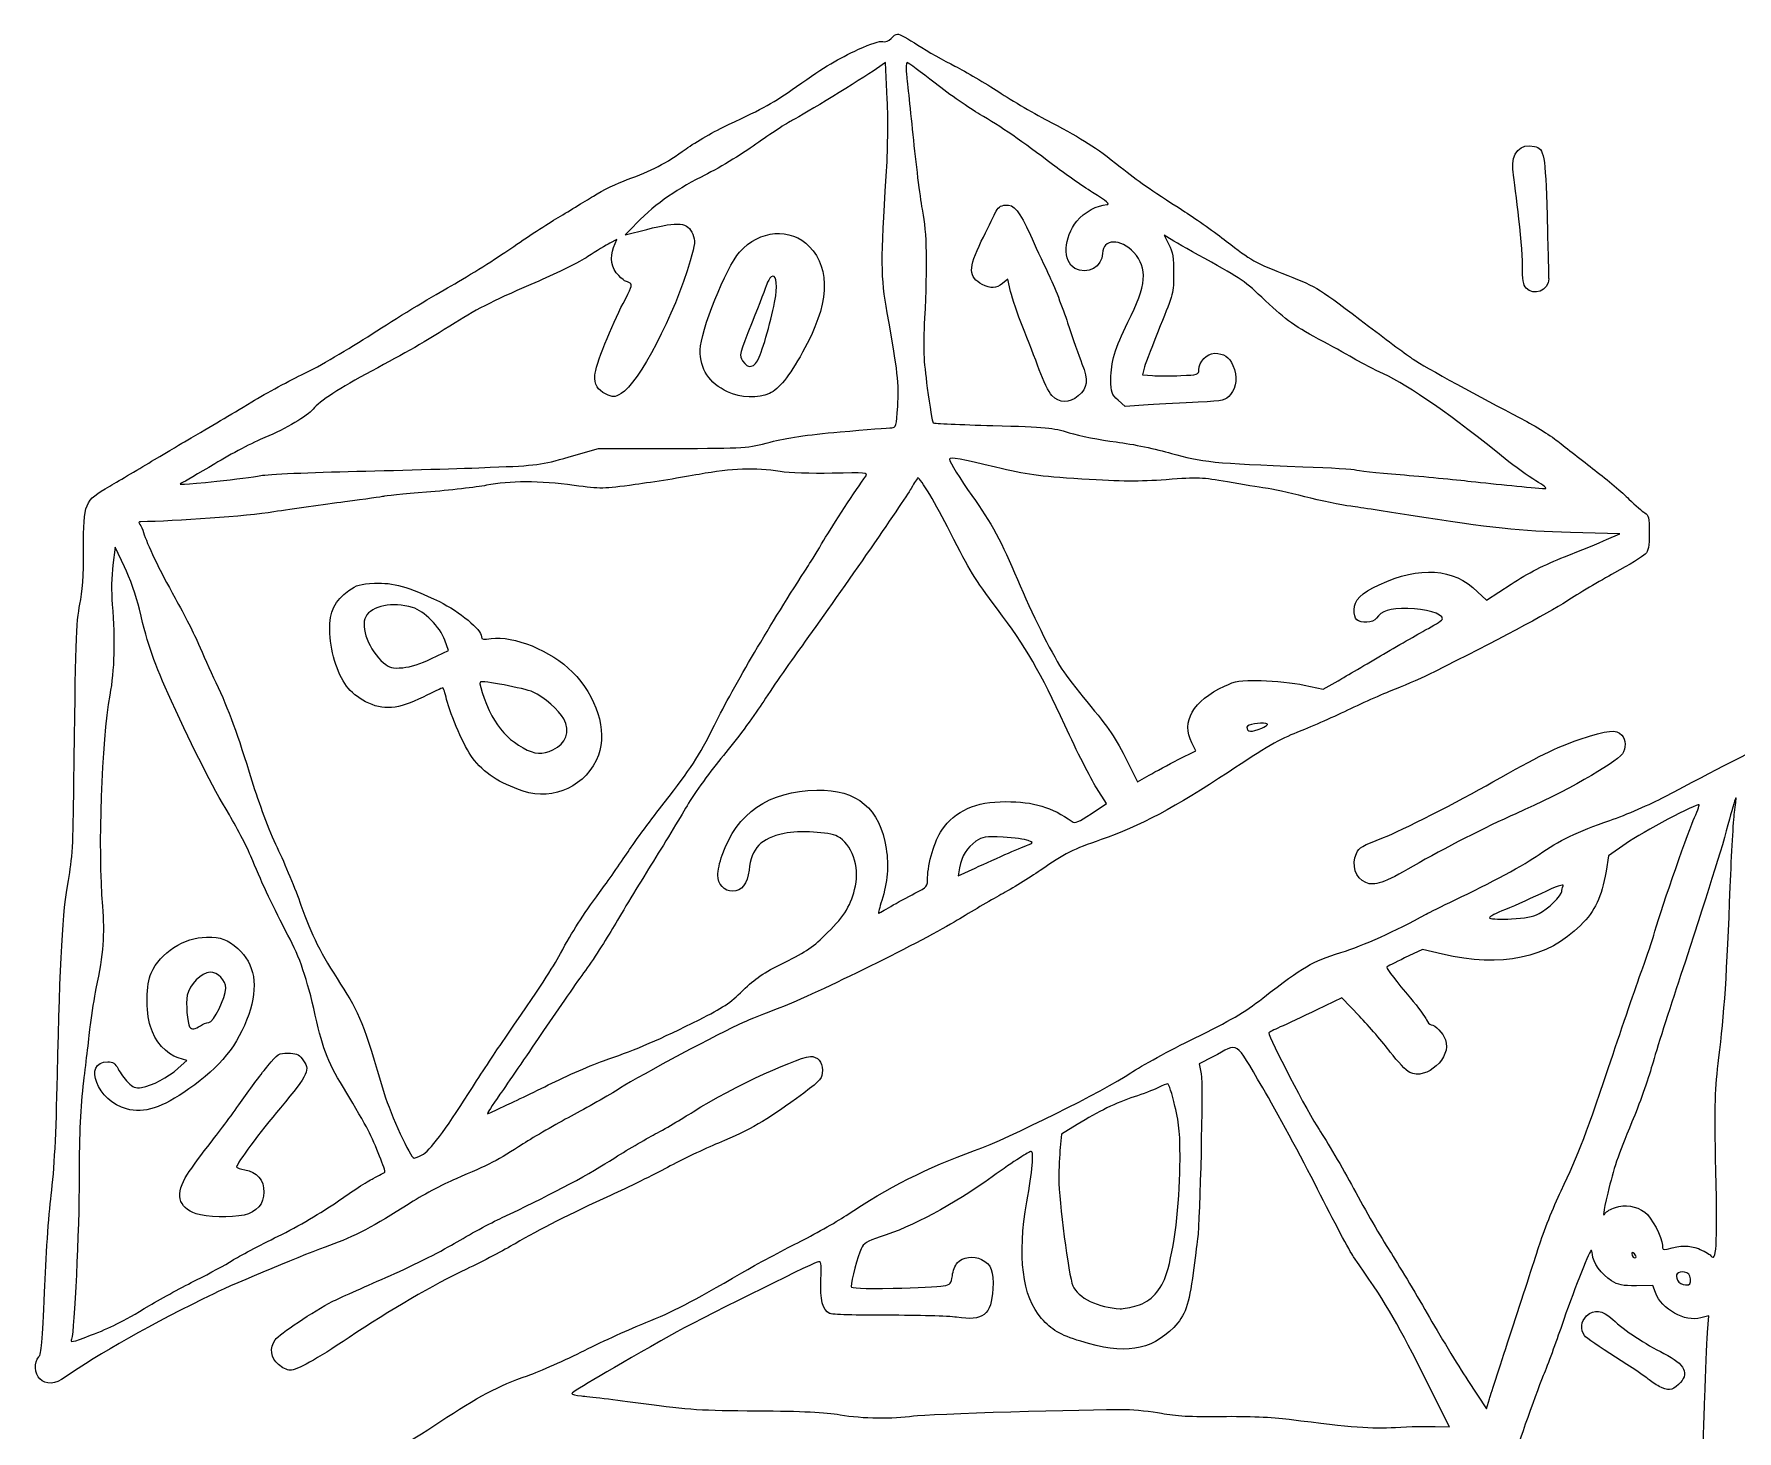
# Model space of a CAD drawing. Extents: x 10 to 201, y 85 to 422.
# Drawn here: x 45.96 to 81.99, y 164.07 to 193.63 of the extents above; entities that cross this region are included whole.
import ezdxf

# ---------------------------------------------------------------- set-up
doc = ezdxf.new("R2010")
doc.units = 0
doc.layers.add('Layer_1', color=7, linetype='CONTINUOUS')

msp = doc.modelspace()

# ---------------------------------------------------------------- linework, layer by layer
at = {"layer": 'Layer_1', "color": 7}
for points in [[(64.01205, 192.25491), (63.97795, 193.0276), (63.78616, 192.89684)], [(58.62595, 189.54557), (58.46986, 189.3813), (58.92501, 189.49688)], [(58.22271, 189.11746), (58.29141, 189.28181), (58.1434, 189.20661)], [(69.98271, 189.30707), (69.87377, 189.37847), (69.97317, 189.17956)], [(66.6234, 188.18037), (66.5652, 188.44436), (66.45017, 188.35386)], [(77.52982, 188.25549), (77.52966, 188.25549)], [(69.45782, 186.59019), (69.41142, 186.42081), (69.62634, 186.40511)], [(69.53611, 185.78249), (69.04584, 185.75339), (68.89646, 185.88686)], [(57.27825, 184.68235), (57.90293, 184.85926), (59.4762, 184.86326)], [(49.8283, 184.17001), (49.82837, 184.16969)], [(77.737, 184.1795), (77.73705, 184.17928)], [(79.23457, 182.93435), (79.5122, 183.05771), (78.47107, 183.08311)], [(47.87387, 182.35917), (47.6767, 182.77477), (47.6268, 182.39145)], [(76.50449, 181.83105), (76.68957, 181.65083), (77.21122, 181.99028)], [(54.37115, 180.41705), (54.72626, 180.58912), (54.64876, 180.80545)], [(72.83466, 179.85452), (73.23686, 179.76832), (73.55189, 179.94846)], [(70.16854, 178.27745), (70.54211, 178.46615), (70.45771, 178.63163)], [(69.09558, 178.23323), (69.31056, 177.80469), (69.55277, 177.94667)], [(70.16854, 178.27735), (70.16854, 178.27745)], [(68.3253, 177.13314), (68.65394, 177.35168), (68.43919, 177.68284)], [(79.64941, 176.50175), (79.27761, 176.23881), (79.22221, 175.91571)], [(65.54109, 175.98987), (65.51069, 175.81658), (65.87136, 175.98392)], [(75.75838, 174.1598), (75.33618, 174.2572), (74.96018, 174.08076)], [(74.00231, 172.84999), (73.62868, 173.23901), (73.1, 172.98277)], [(49.00938, 171.74629), (49.19443, 171.91041), (49.00748, 171.96641)], [(70.89952, 171.98775), (70.61588, 171.84088), (70.65548, 171.6292)], [(68.03156, 170.55814), (67.7026, 170.35446), (67.6729, 170.07077)], [(54.1687, 169.91216), (54.16872, 169.91204)], [(81.547, 169.56937), (81.54686, 169.56932)], [(79.82145, 167.82109), (79.82145, 167.82099)], [(80.27007, 166.99931), (80.21507, 167.15143), (79.86364, 167.14643)], [(69.29784, 166.72449), (69.29794, 166.72452)], [(81.36863, 166.15426), (81.39543, 166.51041), (81.2296, 166.46461)], [(47.15554, 166.09719), (47.15564, 166.09714)], [(75.60387, 164.16866), (75.90632, 164.15866), (75.31161, 165.34852)], [(76.29627, 165.143), (76.68958, 164.53769), (76.75368, 164.75143)]]:
    msp.add_lwpolyline(points, dxfattribs=at)
for points in [[(61.30386, 186.79478)], [(60.63301, 186.06002)], [(67.49543, 185.98444)], [(54.37113, 180.41705)], [(71.93652, 178.94646)], [(56.93738, 178.4828)], [(56.3065, 177.61277)], [(66.57906, 176.30133)], [(74.138, 175.67471)], [(77.80531, 175.02038)], [(49.47863, 172.64796)], [(47.91695, 170.88654)], [(55.889, 170.93534)], [(49.38878, 168.66731)], [(81.00756, 167.29041)], [(77.22236, 166.19139)], [(51.12763, 165.4783)], [(46.08036, 165.17341)], [(80.34511, 165.01487)], [(75.6039, 164.16864)]]:
    msp.add_lwpolyline(points, close=True, dxfattribs=at)
for points in [[(63.91683, 193.47359), (63.98103, 193.45749), (64.04327, 193.48059), (64.09389, 193.53989)], [(64.09389, 193.53989), (64.13679, 193.58999), (64.19902, 193.63099), (64.23212, 193.63099)], [(64.23212, 193.63099), (64.26522, 193.63099), (64.45804, 193.52536), (64.6606, 193.39625)], [(62.09058, 192.5179), (62.72953, 192.96541), (62.9475, 193.09635), (63.40672, 193.30851)], [(63.40672, 193.30851), (63.65982, 193.42544), (63.85587, 193.48889), (63.91683, 193.47359)], [(64.6606, 193.39625), (64.86315, 193.26713), (65.21629, 193.06698), (65.44534, 192.95145)], [(63.78616, 192.89684), (63.44905, 192.66698), (62.23843, 191.92551), (62.01017, 191.8091)], [(64.43246, 193.02774), (64.40966, 193.02851), (64.40446, 192.91077), (64.42086, 192.76366)], [(65.02891, 192.58966), (64.72352, 192.82951), (64.45511, 193.02665), (64.43246, 193.02774)], [(65.44534, 192.95145), (65.67439, 192.83592), (66.09083, 192.59082), (66.37079, 192.40678)], [(60.65613, 191.71679), (61.40813, 192.0662), (61.59333, 192.16963), (62.09058, 192.5179)], [(64.42086, 192.76366), (64.43716, 192.61732), (64.50186, 191.99784), (64.56472, 191.38705)], [(65.96901, 191.93225), (65.75736, 192.05398), (65.33431, 192.34981), (65.02891, 192.58966)], [(63.99005, 190.62495), (64.02545, 191.16613), (64.03365, 191.76714), (64.01205, 192.25491)], [(66.37079, 192.40678), (66.65074, 192.22275), (67.15048, 191.9309), (67.48133, 191.75825)], [(59.75381, 191.20194), (59.95741, 191.34912), (60.36345, 191.5808), (60.65613, 191.71679)], [(62.01017, 191.8091), (61.88895, 191.7473), (61.53988, 191.51851), (61.23449, 191.30076)], [(67.51153, 190.8701), (66.88158, 191.35339), (66.40521, 191.68142), (65.96901, 191.93225)], [(67.48133, 191.75825), (68.17463, 191.39646), (68.39446, 191.25556), (68.94249, 190.82176)], [(64.56472, 191.38705), (64.62762, 190.77625), (64.7141, 190.09951), (64.75698, 189.88319)], [(58.51016, 190.55164), (59.02366, 190.73491), (59.3277, 190.89389), (59.75381, 191.20194)], [(61.23449, 191.30076), (60.92909, 191.083), (60.40835, 190.77029), (60.07731, 190.60584)], [(77.25145, 190.76576), (77.21245, 191.11203), (77.41259, 191.3262), (77.70637, 191.25246)], [(77.70637, 191.25246), (77.91729, 191.19956), (77.93642, 191.09474), (77.97336, 189.79041)], [(64.01265, 187.73166), (63.87508, 188.49708), (63.87249, 188.82934), (63.99005, 190.62495)], [(68.35602, 190.28013), (68.12946, 190.4221), (67.74943, 190.68759), (67.51153, 190.8701)], [(68.94249, 190.82176), (69.3508, 190.49856), (69.50695, 190.39001), (70.30783, 189.87262)], [(77.36166, 189.86818), (77.31126, 190.27078), (77.26166, 190.67469), (77.25145, 190.76576)], [(57.79294, 190.20277), (57.98695, 190.3231), (58.3097, 190.48009), (58.51016, 190.55164)], [(60.07731, 190.60584), (59.48951, 190.31387), (59.0529, 189.9949), (58.62595, 189.54557)], [(68.6568, 190.02099), (68.7391, 190.02173), (68.6608, 190.08909), (68.35602, 190.28013)], [(57.0006, 189.71961), (57.24237, 189.86502), (57.59892, 190.08243), (57.79294, 190.20277)], [(66.29201, 189.83664), (66.35381, 189.9637), (66.4022, 190.00165), (66.51677, 190.01277)], [(66.51677, 190.01277), (66.69569, 190.03017), (66.81077, 189.88991), (67.04108, 189.37392)], [(68.0231, 189.672), (68.17642, 189.858), (68.46926, 190.01928), (68.6568, 190.02099)], [(55.9826, 189.05232), (56.30073, 189.27394), (56.75882, 189.57422), (57.0006, 189.71961)], [(58.92501, 189.49688), (59.61384, 189.67178), (59.78853, 189.65365), (59.89618, 189.39601)], [(60.88677, 189.019), (61.30192, 189.49183), (61.97072, 189.54517), (62.36317, 189.13675)], [(64.75698, 189.88319), (64.84538, 189.43703), (64.85919, 188.7487), (64.80228, 187.61583)], [(66.0028, 189.24508), (66.11856, 189.48137), (66.2487, 189.74756), (66.29201, 189.83664)], [(67.9832, 188.67157), (67.72295, 188.81085), (67.74379, 189.3331), (68.0231, 189.672)], [(70.30783, 189.87262), (70.56446, 189.70683), (70.96009, 189.42633), (71.18701, 189.24928)], [(77.45316, 188.73815), (77.45316, 188.95706), (77.41196, 189.46559), (77.36166, 189.86818)], [(77.97336, 189.79041), (77.99246, 189.11599), (78.00816, 188.51369), (78.00816, 188.45198)], [(58.1434, 189.20661), (58.062, 189.16531), (57.85266, 189.03732), (57.67819, 188.92222)], [(59.89618, 189.39601), (59.95468, 189.25588), (59.94978, 189.2036), (59.84268, 188.83363)], [(66.0228, 188.33326), (65.72904, 188.48517), (65.72483, 188.67762), (66.0028, 189.24508)], [(67.04108, 189.37392), (67.12628, 189.18304), (67.29674, 188.81632), (67.41989, 188.55896)], [(69.23292, 189.00541), (68.95499, 189.31305), (68.56879, 189.30249), (68.56879, 188.98731)], [(69.97317, 189.17956), (70.05277, 189.02029), (70.07257, 188.89769), (70.07257, 188.56421)], [(70.72994, 188.88259), (70.37888, 189.07679), (70.04262, 189.26781), (69.98271, 189.30707)], [(71.18701, 189.24928), (71.70525, 188.84493), (71.79625, 188.79399), (72.48794, 188.5211)], [(54.71011, 188.26206), (55.09185, 188.4751), (55.66448, 188.83072), (55.9826, 189.05232)], [(57.67819, 188.92222), (57.50372, 188.80713), (57.03521, 188.57355), (56.63705, 188.40316)], [(58.33047, 188.51982), (58.17681, 188.67349), (58.13472, 188.90687), (58.22271, 189.11746)], [(59.84268, 188.83363), (59.5163, 187.70582), (58.7466, 186.22543), (58.38204, 186.02439)], [(60.0546, 186.94946), (60.0546, 187.3298), (60.60461, 188.69764), (60.88677, 189.019)], [(62.36317, 189.13675), (62.83035, 188.65056), (62.78254, 187.89853), (62.22089, 186.89838)], [(68.56879, 188.98731), (68.56879, 188.70834), (68.24286, 188.5326), (67.9832, 188.67157)], [(69.10644, 187.53186), (69.49937, 188.31882), (69.53007, 188.67651), (69.23292, 189.00541)], [(72.01605, 187.98745), (71.56601, 188.41489), (71.52967, 188.44018), (70.72994, 188.88259)], [(58.47597, 188.40201), (58.46037, 188.4025), (58.39487, 188.45541), (58.33047, 188.51982)], [(61.55832, 188.49468), (61.52222, 188.46468), (61.47932, 188.39518), (61.46322, 188.34022)], [(61.65172, 188.0893), (61.69462, 188.37666), (61.64972, 188.57071), (61.55832, 188.49468)], [(67.41989, 188.55896), (67.54304, 188.30161), (67.72748, 187.83342), (67.82977, 187.51854)], [(70.07257, 188.56421), (70.07257, 188.16035), (70.06357, 188.12676), (69.78842, 187.45367)], [(72.48794, 188.5211), (73.10848, 188.27629), (73.14213, 188.25522), (74.19835, 187.45058)], [(77.52966, 188.25549), (77.47086, 188.32049), (77.45316, 188.43271), (77.45316, 188.73815)], [(53.11371, 187.28842), (53.60998, 187.61088), (54.32837, 188.04902), (54.71011, 188.26206)], [(56.63705, 188.40316), (55.72382, 188.01236), (55.3652, 187.83354), (54.872, 187.52303)], [(58.42284, 187.92984), (58.59279, 188.24417), (58.62104, 188.32744), (58.56897, 188.36041)], [(58.56897, 188.36041), (58.53347, 188.38291), (58.49167, 188.40161), (58.47597, 188.40201)], [(61.46322, 188.34022), (61.44712, 188.28522), (61.30761, 187.92409), (61.15337, 187.53762)], [(66.45017, 188.35386), (66.31204, 188.2452), (66.20324, 188.23995), (66.0228, 188.33326)], [(66.87913, 187.43051), (66.77048, 187.69773), (66.6554, 188.03517), (66.6234, 188.18037)], [(78.00816, 188.45198), (78.00816, 188.20461), (77.69304, 188.07514), (77.52982, 188.25549)], [(57.82432, 186.41278), (57.83132, 186.59092), (58.18741, 187.49443), (58.42284, 187.92984)], [(61.30385, 186.79479), (61.40325, 187.01943), (61.60289, 187.76246), (61.65172, 188.0893)], [(73.2485, 187.11629), (72.64589, 187.43684), (72.44996, 187.57534), (72.01605, 187.98745)], [(54.872, 187.52303), (54.22315, 187.11452), (53.82, 186.88148), (53.09876, 186.49798)], [(61.15337, 187.53762), (60.88023, 186.8532), (60.87497, 186.83188), (60.95071, 186.71628)], [(64.23393, 185.75351), (64.26433, 186.23037), (64.23418, 186.4984), (64.01265, 187.73166)], [(64.80228, 187.61583), (64.76918, 186.95626), (64.77698, 186.75544), (64.86018, 186.14049)], [(67.22666, 186.5282), (67.14416, 186.75724), (66.9878, 187.16328), (66.87913, 187.43051)], [(67.82977, 187.51854), (67.93206, 187.20366), (68.06858, 186.81397), (68.13315, 186.65256)], [(68.74531, 186.32781), (68.74331, 186.68911), (68.82981, 186.97794), (69.10644, 187.53186)], [(69.78842, 187.45367), (69.63213, 187.07192), (69.48336, 186.68336), (69.45782, 186.59019)], [(74.19835, 187.45058), (74.60142, 187.1435), (75.02491, 186.82912), (75.13943, 186.75193)], [(51.67378, 186.44776), (51.96947, 186.58766), (52.61744, 186.96596), (53.11371, 187.28842)], [(73.92944, 186.7405), (73.80012, 186.8167), (73.49369, 186.98585), (73.2485, 187.11629)], [(60.63301, 186.06007), (60.23721, 186.24718), (60.0546, 186.52797), (60.0546, 186.94946)], [(60.95071, 186.71628), (61.07029, 186.53378), (61.20128, 186.5629), (61.30386, 186.79478)], [(62.22089, 186.89838), (61.92833, 186.37741), (61.72328, 186.12247), (61.51877, 186.02542)], [(70.60476, 186.52563), (70.60476, 186.69486), (70.77525, 186.87539), (70.93507, 186.87539)], [(70.93507, 186.87539), (71.13339, 186.87539), (71.25088, 186.79819), (71.32591, 186.61865)], [(74.51292, 186.44092), (74.32133, 186.52942), (74.05877, 186.66425), (73.92944, 186.7405)], [(75.13943, 186.75193), (75.37587, 186.59258), (76.62247, 185.90733), (77.38365, 185.51828)], [(50.56324, 185.84652), (50.87835, 186.03729), (51.37809, 186.30784), (51.67378, 186.44776)], [(53.09876, 186.49798), (52.42998, 186.14237), (52.00452, 185.86555), (51.86423, 185.69475)], [(58.05304, 186.01739), (57.87918, 186.09989), (57.81669, 186.2079), (57.82432, 186.41278)], [(67.49548, 185.98449), (67.43018, 186.05449), (67.30914, 186.29915), (67.22666, 186.5282)], [(68.13315, 186.65256), (68.2728, 186.30349), (68.25381, 186.14334), (68.05275, 185.97414)], [(68.89646, 185.88686), (68.757, 186.01147), (68.74696, 186.04074), (68.74531, 186.32781)], [(69.62634, 186.40511), (69.74455, 186.39611), (70.01306, 186.39611), (70.22301, 186.40462)], [(70.22301, 186.40462), (70.58558, 186.41902), (70.60476, 186.42502), (70.60476, 186.52563)], [(71.32591, 186.61865), (71.42591, 186.37934), (71.40851, 186.16252), (71.27691, 186.00605)], [(77.09028, 184.64086), (75.99515, 185.53273), (75.05027, 186.19265), (74.51292, 186.44092)], [(58.38204, 186.02439), (58.22939, 185.94019), (58.21607, 185.93989), (58.05304, 186.01739)], [(61.51877, 186.02542), (61.28504, 185.91451), (60.90986, 185.92922), (60.63301, 186.06002)], [(64.86018, 186.14049), (64.91308, 185.74897), (64.96735, 185.41769), (64.98074, 185.40431)], [(68.05275, 185.97414), (67.86304, 185.81451), (67.65049, 185.81845), (67.49543, 185.98444)], [(71.27691, 186.00605), (71.16474, 185.87274), (71.15087, 185.86938), (70.5944, 185.84079)], [(49.17444, 185.02547), (49.75874, 185.36389), (50.0695, 185.54761), (50.56324, 185.84652)], [(51.86423, 185.69475), (51.74156, 185.5454), (51.28961, 185.28), (50.84223, 185.09459)], [(64.10806, 185.30186), (64.19806, 185.30235), (64.20736, 185.33536), (64.23393, 185.75351)], [(70.5944, 185.84079), (70.28198, 185.82469), (69.80576, 185.79849), (69.53611, 185.78249)], [(63.01604, 185.21326), (63.56322, 185.26166), (64.05462, 185.30166), (64.10806, 185.30186)], [(64.98074, 185.40431), (64.99414, 185.39091), (65.56222, 185.36531), (66.24318, 185.34731)], [(66.24318, 185.34731), (67.39287, 185.31691), (67.50845, 185.30611), (67.86149, 185.19566)], [(77.38365, 185.51828), (77.6636, 185.3752), (78.03152, 185.14826), (78.20125, 185.01397)], [(48.50349, 184.62512), (48.80554, 184.80652), (49.10746, 184.98667), (49.17444, 185.02547)], [(50.84223, 185.09459), (50.60269, 184.99529), (50.12481, 184.74438), (49.78028, 184.53695)], [(59.4762, 184.86326), (61.04599, 184.86726), (61.05053, 184.86726), (61.53533, 184.99595)], [(61.53533, 184.99595), (61.88613, 185.08925), (62.29773, 185.14962), (63.01604, 185.21326)], [(67.86149, 185.19566), (68.07059, 185.13026), (68.51828, 185.0418), (68.85635, 184.99917)], [(68.85635, 184.99917), (69.2086, 184.95477), (69.70806, 184.85204), (70.02629, 184.75855)], [(78.20125, 185.01397), (78.37099, 184.87968), (78.72497, 184.60371), (78.98788, 184.4007)], [(47.561, 184.06547), (47.77732, 184.19189), (48.20145, 184.44372), (48.50349, 184.62512)], [(49.78028, 184.53695), (49.43574, 184.32953), (49.12341, 184.14784), (49.08619, 184.13321)], [(55.61244, 184.46286), (56.61641, 184.50386), (56.67587, 184.51176), (57.27825, 184.68235)], [(66.3014, 184.46824), (65.60216, 184.63814), (65.32967, 184.68499), (65.32967, 184.6353)], [(65.32967, 184.6353), (65.32967, 184.5781), (65.55697, 184.20758), (65.80172, 183.86589)], [(70.02629, 184.75855), (70.64392, 184.5771), (70.95384, 184.54564), (72.8081, 184.47614)], [(77.73705, 184.17928), (77.57627, 184.27438), (77.28523, 184.48211), (77.09028, 184.64086)], [(49.08619, 184.13321), (48.9702, 184.08751), (49.11079, 184.09461), (49.8283, 184.17001)], [(49.82837, 184.16969), (50.1974, 184.20849), (50.61385, 184.26249), (50.75382, 184.28966)], [(50.75382, 184.28966), (50.89379, 184.31686), (51.81, 184.35736), (52.78982, 184.37966)], [(52.78982, 184.37966), (53.76964, 184.40196), (55.03982, 184.43946), (55.61244, 184.46286)], [(57.38537, 184.08012), (56.64881, 184.17792), (56.02835, 184.17862), (55.53069, 184.08212)], [(60.03147, 184.31379), (59.67517, 184.24789), (59.06746, 184.15071), (58.681, 184.09772)], [(61.74637, 184.37289), (61.2096, 184.45909), (60.72798, 184.44249), (60.03147, 184.31379)], [(62.84332, 184.33689), (62.40394, 184.32789), (61.93274, 184.34289), (61.74637, 184.37289)], [(62.66988, 182.91894), (62.85503, 183.23032), (63.35776, 183.99875), (63.55773, 184.27599)], [(63.55773, 184.27599), (63.60943, 184.34769), (63.55573, 184.35219), (62.84332, 184.33689)], [(64.65887, 184.23766), (64.65087, 184.23766), (64.58757, 184.13876), (64.51796, 184.01787)], [(65.34572, 183.08936), (65.04573, 183.68501), (64.71517, 184.23766), (64.65887, 184.23766)], [(68.12916, 184.21495), (67.17909, 184.27545), (66.98297, 184.30265), (66.3014, 184.46824)], [(69.91712, 184.20125), (69.32935, 184.15735), (68.99353, 184.15985), (68.12916, 184.21495)], [(71.21275, 184.15325), (70.67616, 184.24915), (70.59609, 184.25205), (69.91712, 184.20125)], [(72.01605, 184.02386), (71.8888, 184.03886), (71.52732, 184.09696), (71.21275, 184.15325)], [(72.8081, 184.47614), (73.39645, 184.45404), (73.8969, 184.42424), (73.9202, 184.40984)], [(73.9202, 184.40984), (73.9435, 184.39544), (74.36791, 184.35024), (74.86333, 184.30931)], [(74.86333, 184.30931), (75.35874, 184.26841), (76.03477, 184.20397), (76.36562, 184.16607)], [(76.36562, 184.16607), (76.88271, 184.10687), (77.62972, 184.03404), (77.93783, 184.01286)], [(77.93783, 184.01286), (77.98823, 184.00986), (77.89783, 184.08436), (77.737, 184.1795)], [(78.98788, 184.4007), (79.2508, 184.19769), (79.57465, 183.92283), (79.70755, 183.78991)], [(47.00581, 182.72635), (47.00589, 183.72562), (47.01481, 183.74602), (47.561, 184.06547)], [(53.34992, 183.84774), (53.33452, 183.83874), (52.96796, 183.78644), (52.53532, 183.73232)], [(54.26303, 183.93634), (53.7762, 183.89694), (53.36531, 183.85704), (53.34992, 183.84774)], [(55.53069, 184.08212), (55.3203, 184.04132), (54.74986, 183.97576), (54.26303, 183.93634)], [(58.681, 184.09772), (57.99727, 184.00392), (57.96238, 184.00352), (57.38537, 184.08012)], [(64.51796, 184.01787), (64.36387, 183.75018), (62.9116, 181.65603), (62.20859, 180.68783)], [(65.80172, 183.86589), (66.20933, 183.29683), (66.44333, 182.86691), (66.76742, 182.09169)], [(72.84896, 183.84198), (72.51811, 183.92708), (72.14331, 184.0089), (72.01605, 184.02386)], [(73.82068, 183.63848), (73.61708, 183.66538), (73.17981, 183.7569), (72.84896, 183.84198)], [(79.70755, 183.78991), (79.84044, 183.65699), (79.99141, 183.52563), (80.04302, 183.49801)], [(51.03146, 183.52003), (50.45936, 183.42923), (48.9451, 183.31779), (48.21473, 183.31273)], [(52.53532, 183.73232), (52.10267, 183.67822), (51.42593, 183.58263), (51.03146, 183.52003)], [(75.04691, 183.45375), (74.57608, 183.52855), (74.02428, 183.61163), (73.82068, 183.63848)], [(78.47107, 183.08311), (77.40466, 183.10911), (76.81615, 183.17281), (75.04691, 183.45375)], [(80.04302, 183.49801), (80.12522, 183.45401), (80.13692, 183.40211), (80.13692, 183.07923)], [(48.21473, 183.31273), (48.17013, 183.31248), (48.16503, 183.29513), (48.19753, 183.25453)], [(48.19753, 183.25453), (48.22293, 183.22273), (48.25873, 183.14462), (48.27693, 183.081)], [(48.27693, 183.081), (48.34353, 182.84882), (48.60598, 182.30305), (48.94456, 181.69283)], [(66.34609, 181.46131), (65.83482, 182.13914), (65.77637, 182.23426), (65.34572, 183.08936)], [(80.13692, 183.07923), (80.13692, 182.78277), (80.12022, 182.69399), (80.05162, 182.62536)], [(46.92961, 181.56954), (46.98311, 181.82479), (47.00581, 182.16745), (47.00581, 182.72635)], [(62.34477, 182.3868), (62.40257, 182.4759), (62.54882, 182.71534), (62.66988, 182.91894)], [(78.34489, 182.57036), (78.68152, 182.70271), (79.08187, 182.8665), (79.23457, 182.93435)], [(47.6268, 182.39145), (47.5963, 182.15672), (47.5909, 181.83486), (47.613, 181.56122)], [(48.18694, 181.45953), (48.12324, 181.72576), (47.98231, 182.13059), (47.87387, 182.35917)], [(60.35538, 179.00891), (60.78197, 179.86017), (61.52916, 181.12885), (62.34477, 182.3868)], [(74.42199, 181.977), (75.28663, 182.38161), (75.98967, 182.33234), (76.50449, 181.83105)], [(77.21122, 181.99028), (77.57141, 182.22468), (77.92228, 182.40421), (78.34489, 182.57036)], [(80.05162, 182.62536), (80.00472, 182.57836), (79.71183, 182.40008), (79.40082, 182.22903)], [(52.61886, 181.85464), (52.78521, 181.97363), (52.86249, 181.99573), (53.16, 182.00941)], [(53.16, 182.00941), (53.56529, 182.02801), (53.86577, 181.94301), (54.53429, 181.62055)], [(66.76742, 182.09169), (67.07288, 181.36101), (67.45888, 180.5821), (67.70824, 180.19317)], [(73.89009, 181.44954), (73.89009, 181.65125), (74.03682, 181.79675), (74.42199, 181.977)], [(79.40082, 182.22903), (79.0898, 182.05798), (78.63365, 181.78716), (78.38716, 181.62722)], [(48.94456, 181.69283), (49.13519, 181.34925), (49.35764, 180.91198), (49.43891, 180.7211)], [(52.214, 181.02173), (52.211, 181.41266), (52.3227, 181.64278), (52.61886, 181.85464)], [(53.96438, 181.49734), (53.54796, 181.621), (53.09931, 181.53184), (52.97574, 181.301)], [(54.53429, 181.62055), (54.96461, 181.413), (55.42732, 181.02819), (55.42732, 180.87788)], [(78.38716, 181.62722), (77.99418, 181.37222), (76.86834, 180.77236), (75.58965, 180.13668)], [(46.80127, 177.75955), (46.83567, 180.75387), (46.85047, 181.19235), (46.92961, 181.56954)], [(47.613, 181.56122), (47.6745, 180.79899), (47.6577, 180.17336), (47.5616, 179.64482)], [(48.86679, 179.51791), (48.48206, 180.36088), (48.38071, 180.65032), (48.18694, 181.45953)], [(52.97574, 181.301), (52.85714, 181.07938), (53.04964, 180.58335), (53.35352, 180.32767)], [(54.64876, 180.80545), (54.5484, 181.08568), (54.21475, 181.42298), (53.96438, 181.49734)], [(67.77187, 179.00475), (67.26724, 180.10949), (66.93843, 180.67602), (66.34609, 181.46131)], [(73.94559, 181.23921), (73.91509, 181.26971), (73.89009, 181.36439), (73.89009, 181.44954)], [(74.36173, 181.26891), (74.29233, 181.17121), (74.03219, 181.15263), (73.94559, 181.23921)], [(75.02886, 181.47686), (74.64092, 181.47886), (74.47356, 181.42646), (74.36173, 181.26891)], [(75.7641, 181.25728), (75.7641, 181.36562), (75.39735, 181.47515), (75.02886, 181.47686)], [(75.46332, 181.05481), (75.62875, 181.14301), (75.7641, 181.23411), (75.7641, 181.25728)], [(52.57071, 179.83329), (52.37156, 180.09792), (52.21732, 180.61183), (52.214, 181.02173)], [(55.63002, 180.83828), (56.10513, 180.90948), (56.88918, 180.58779), (57.35309, 180.13124)], [(74.51474, 180.51154), (74.87104, 180.72215), (75.2979, 180.96663), (75.46332, 181.05481)], [(49.43891, 180.7211), (49.52021, 180.53022), (49.68472, 180.16583), (49.80455, 179.91133)], [(55.42732, 180.87788), (55.42732, 180.82138), (55.46652, 180.81368), (55.63002, 180.83828)], [(62.20859, 180.68783), (61.92742, 180.30059), (61.54592, 179.74879), (61.3608, 179.46161)], [(53.35352, 180.32767), (53.48604, 180.21616), (53.53112, 180.2046), (53.7593, 180.2236)], [(53.7593, 180.2236), (53.92726, 180.2376), (54.1388, 180.3045), (54.37113, 180.41705)], [(67.70824, 180.19317), (67.79134, 180.0635), (68.02879, 179.75384), (68.23582, 179.50503)], [(73.55189, 179.94846), (73.72516, 180.04756), (74.15844, 180.30092), (74.51474, 180.51154)], [(49.80455, 179.91133), (50.07763, 179.33139), (50.26187, 178.82849), (50.56739, 177.82906)], [(52.97519, 179.50301), (52.82126, 179.58211), (52.66173, 179.71233), (52.57071, 179.83329)], [(55.3978, 179.92023), (55.357, 179.87943), (55.56537, 179.31903), (55.69821, 179.11202)], [(56.51683, 179.70685), (56.33225, 179.78845), (55.4368, 179.95924), (55.3978, 179.92023)], [(57.35309, 180.13124), (57.85821, 179.63413), (58.09425, 178.87882), (57.90188, 178.37513)], [(70.45771, 178.63163), (70.22769, 179.08281), (70.47861, 179.5189), (71.14909, 179.83311)], [(71.14909, 179.83311), (71.39171, 179.94682), (71.45815, 179.95678), (71.92348, 179.94912)], [(71.92348, 179.94912), (72.21225, 179.94412), (72.60649, 179.90352), (72.83466, 179.85452)], [(75.58965, 180.13668), (75.36641, 180.02569), (75.00201, 179.86431), (74.77988, 179.77805)], [(47.5616, 179.64482), (47.38386, 178.66706), (47.30374, 176.38159), (47.40494, 175.17536)], [(50.09161, 177.10867), (49.70678, 177.75536), (49.35903, 178.43939), (48.86679, 179.51791)], [(54.19239, 179.60081), (53.66493, 179.33944), (53.34392, 179.31366), (52.97519, 179.50301)], [(54.60842, 179.79554), (54.59572, 179.79554), (54.40852, 179.70794), (54.19239, 179.60081)], [(54.68912, 179.55261), (54.65742, 179.68622), (54.62112, 179.79554), (54.60842, 179.79554)], [(55.2294, 178.32021), (55.07316, 178.52524), (54.76737, 179.22277), (54.68912, 179.55261)], [(57.16557, 179.14193), (57.07257, 179.32178), (56.74758, 179.60478), (56.51683, 179.70685)], [(61.3608, 179.46161), (61.17569, 179.17442), (60.80836, 178.68149), (60.54451, 178.36619)], [(68.23582, 179.50503), (68.71995, 178.92322), (68.8343, 178.75408), (69.09558, 178.23323)], [(74.77988, 179.77805), (74.55775, 179.69175), (74.09491, 179.4865), (73.75134, 179.32185)], [(55.69821, 179.11202), (55.87468, 178.83702), (56.0388, 178.67915), (56.30653, 178.5269)], [(56.93738, 178.48281), (57.22174, 178.61774), (57.30791, 178.86666), (57.16557, 179.14193)], [(73.75134, 179.32185), (73.40776, 179.1572), (72.92621, 178.94593), (72.68122, 178.85235)], [(59.29209, 177.36623), (59.864, 178.0944), (60.01046, 178.32065), (60.35538, 179.00891)], [(68.43919, 177.68284), (68.32107, 177.86499), (68.02079, 178.45984), (67.77187, 179.00475)], [(72.68122, 178.85235), (72.33377, 178.71964), (72.01313, 178.53378), (71.22364, 178.00743)], [(72.02296, 179.04326), (71.91207, 179.06976), (71.62269, 179.01556), (71.62269, 178.96826)], [(71.62269, 178.96826), (71.62269, 178.85362), (71.71319, 178.84733), (71.93652, 178.94646)], [(71.93656, 178.94646), (72.06923, 179.00536), (72.08901, 179.02756), (72.02296, 179.04326)], [(78.65616, 178.70224), (79.28753, 178.91134), (79.4265, 178.92605), (79.55517, 178.79734)], [(79.55517, 178.79734), (79.64147, 178.71104), (79.64797, 178.50701), (79.56777, 178.40161)], [(57.90188, 178.37513), (57.65476, 177.72806), (56.95755, 177.3949), (56.3065, 177.61277)], [(56.30653, 178.5269), (56.54856, 178.38926), (56.71564, 178.37758), (56.93738, 178.4828)], [(76.8284, 177.80624), (77.76672, 178.34169), (78.18162, 178.54508), (78.65616, 178.70224)], [(79.56777, 178.40161), (79.40479, 178.18751), (78.33179, 177.58373), (77.31429, 177.13357)], [(80.46063, 177.49113), (81.55684, 178.0711), (82.41133, 178.50771), (82.42013, 178.49235)], [(56.30653, 177.61275), (55.7941, 177.78423), (55.48122, 177.98973), (55.2294, 178.32021)], [(60.54451, 178.36619), (60.28066, 178.0509), (59.93524, 177.57198), (59.77691, 177.30192)], [(71.22364, 178.00743), (70.14031, 177.28519), (69.3307, 176.85629), (68.53793, 176.58461)], [(69.55277, 177.94667), (69.68598, 178.02477), (69.96308, 178.17357), (70.16854, 178.27735)], [(46.6845, 175.72356), (46.7701, 176.18142), (46.7864, 176.4656), (46.80127, 177.75955)], [(50.56739, 177.82906), (50.71135, 177.35816), (50.92622, 176.79171), (51.10274, 176.41776)], [(62.52018, 177.63311), (63.37556, 177.64921), (63.85513, 177.24495), (63.98953, 176.39447)], [(74.51477, 176.62948), (74.87199, 176.76639), (76.1065, 177.3943), (76.8284, 177.80624)], [(58.52636, 176.3251), (58.68766, 176.56688), (59.03224, 177.03539), (59.29209, 177.36623)], [(59.77691, 177.30192), (59.61857, 177.03187), (59.27476, 176.46735), (59.01288, 176.04742)], [(60.51759, 176.25628), (60.8237, 177.14601), (61.50435, 177.61397), (62.52018, 177.63311)], [(65.16693, 176.78651), (65.45267, 177.19883), (65.88088, 177.38932), (66.52198, 177.38932)], [(66.52198, 177.38932), (67.11182, 177.38932), (67.48868, 177.27559), (67.92414, 176.96615)], [(79.30381, 176.99274), (79.6473, 177.11196), (80.16786, 177.33624), (80.46063, 177.49113)], [(81.19195, 177.32145), (81.15315, 177.36025), (79.98754, 176.74089), (79.64941, 176.50175)], [(81.06926, 176.98869), (81.14566, 177.16278), (81.20087, 177.31252), (81.19195, 177.32145)], [(81.9705, 177.46845), (81.9625, 177.47645), (81.9014, 177.27299), (81.83428, 177.0168)], [(81.9415, 177.15577), (81.9652, 177.31996), (81.9783, 177.46066), (81.9705, 177.46845)], [(50.58758, 176.13695), (50.48998, 176.37704), (50.26678, 176.81432), (50.09161, 177.10867)], [(67.92414, 176.96615), (67.98204, 176.92495), (68.06281, 176.95815), (68.3253, 177.13314)], [(77.31429, 177.13357), (76.6781, 176.85211), (75.80036, 176.40378), (75.14196, 176.02399)], [(77.80741, 176.27091), (78.2184, 176.56204), (78.61718, 176.7544), (79.30381, 176.99274)], [(80.23153, 174.56675), (80.32173, 174.91788), (80.92195, 176.65301), (81.06926, 176.98869)], [(81.83428, 177.0168), (81.67547, 176.41085), (81.35102, 175.37303), (80.80068, 173.71071)], [(81.8507, 175.58474), (81.8769, 176.28462), (81.9178, 176.99158), (81.9415, 177.15577)], [(61.82897, 176.71524), (61.33432, 176.61175), (61.13911, 176.40795), (61.0872, 175.94083)], [(62.96131, 176.65354), (62.78716, 176.74674), (62.14633, 176.78168), (61.82897, 176.71524)], [(63.33913, 175.6042), (63.43113, 176.01464), (63.25833, 176.4946), (62.96131, 176.65354)], [(64.86704, 175.78302), (64.86704, 176.06531), (65.01861, 176.57248), (65.16693, 176.78651)], [(66.46337, 176.63563), (66.0817, 176.65643), (66.03361, 176.64933), (65.88747, 176.54943)], [(66.99551, 176.56613), (66.93181, 176.59183), (66.69243, 176.62303), (66.46337, 176.63563)], [(67.01861, 176.48543), (67.10611, 176.51763), (67.10481, 176.52203), (66.99551, 176.56613)], [(68.53793, 176.58461), (67.94878, 176.38273), (67.76973, 176.29217), (67.25004, 175.9333)], [(73.94147, 176.2947), (73.99897, 176.42093), (74.05303, 176.4525), (74.51477, 176.62948)], [(51.10274, 176.41776), (51.26493, 176.07418), (51.49124, 175.52593), (51.60568, 175.19942)], [(57.92637, 175.46906), (58.09506, 175.69811), (58.36505, 176.08333), (58.52636, 176.3251)], [(60.42479, 175.83196), (60.42479, 175.91706), (60.46649, 176.10799), (60.51759, 176.25628)], [(63.98953, 176.39447), (64.04703, 176.03037), (64.01783, 175.68948), (63.89543, 175.29608)], [(65.88747, 176.54943), (65.70103, 176.42204), (65.58365, 176.23242), (65.54109, 175.98987)], [(65.87136, 175.98392), (66.06972, 176.07592), (66.38819, 176.21879), (66.57906, 176.30133)], [(66.57903, 176.30132), (66.7699, 176.38382), (66.96772, 176.46672), (67.01861, 176.48543)], [(74.13797, 175.67474), (73.91966, 175.76754), (73.83008, 176.05022), (73.94147, 176.2947)], [(76.01861, 175.30403), (76.77025, 175.66037), (77.50991, 176.06017), (77.80741, 176.27091)], [(51.32975, 174.56675), (51.028, 175.13557), (50.78992, 175.63925), (50.58758, 176.13695)], [(59.01288, 176.04742), (58.75101, 175.6275), (58.39992, 175.04792), (58.23269, 174.75948)], [(61.0872, 175.94083), (61.0554, 175.65479), (60.92979, 175.49215), (60.74062, 175.49215)], [(67.25004, 175.9333), (67.021, 175.77513), (66.64659, 175.5444), (66.41804, 175.42056)], [(75.14196, 176.02399), (74.52432, 175.66772), (74.32087, 175.59694), (74.138, 175.67471)], [(79.22221, 175.91571), (79.12711, 175.36091), (78.99694, 175.08449), (78.68335, 174.77112)], [(46.45336, 171.60531), (46.50696, 174.04251), (46.56563, 175.08777), (46.6845, 175.72356)], [(60.74062, 175.49215), (60.56278, 175.49215), (60.42479, 175.64061), (60.42479, 175.83196)], [(62.75019, 174.61666), (63.11889, 174.9822), (63.2484, 175.19937), (63.33913, 175.6042)], [(64.59571, 175.44906), (64.8627, 175.58384), (64.86704, 175.58919), (64.86704, 175.78302)], [(77.80533, 175.02033), (77.98672, 175.11283), (78.28598, 175.40531), (78.28598, 175.49003)], [(78.31408, 175.60418), (78.33318, 175.65388), (78.18105, 175.60118), (77.83979, 175.43966)], [(78.28598, 175.49003), (78.28598, 175.51253), (78.29868, 175.56383), (78.31408, 175.60418)], [(81.61156, 171.97549), (81.72164, 172.84896), (81.78282, 173.77235), (81.8507, 175.58474)], [(47.40494, 175.17536), (47.45464, 174.58322), (47.42224, 174.17594), (47.26652, 173.43307)], [(51.60568, 175.19942), (51.82522, 174.57304), (52.03058, 174.16412), (52.44456, 173.52901)], [(57.09633, 174.17343), (57.36076, 174.66156), (57.55524, 174.96514), (57.92637, 175.46906)], [(63.89543, 175.29608), (63.84983, 175.14942), (63.81973, 175.02943), (63.82873, 175.02943)], [(63.82873, 175.02943), (63.83773, 175.02943), (63.95284, 175.09303), (64.08468, 175.17076)], [(64.08468, 175.17076), (64.21651, 175.24846), (64.44648, 175.37373), (64.59571, 175.44906)], [(66.41804, 175.42056), (66.18949, 175.29673), (65.77304, 175.05265), (65.49259, 174.87817)], [(75.41707, 175.00975), (75.48067, 175.04485), (75.75139, 175.17734), (76.01861, 175.30403)], [(77.83979, 175.43966), (77.56346, 175.30887), (77.19428, 175.14484), (77.01939, 175.07513)], [(65.49259, 174.87817), (64.85034, 174.4786), (62.47685, 173.30645), (61.74252, 173.02621)], [(73.6123, 174.19449), (74.10016, 174.3483), (74.75746, 174.64522), (75.41707, 175.00975)], [(78.68335, 174.77112), (77.9849, 174.07313), (77.01353, 173.87012), (75.75838, 174.1598)], [(77.01939, 175.07513), (76.83137, 175.00023), (76.72736, 174.93686), (76.7649, 174.92016)], [(76.7649, 174.92016), (76.7998, 174.90466), (77.00574, 174.89916), (77.22251, 174.90806)], [(77.22251, 174.90806), (77.50586, 174.91966), (77.66968, 174.95116), (77.80531, 175.02038)], [(48.43587, 173.76165), (48.63223, 174.19403), (49.13377, 174.5192), (49.60557, 174.52002)], [(49.60557, 174.52002), (49.92763, 174.52051), (50.04559, 174.47812), (50.27009, 174.28103)], [(51.90936, 172.86821), (51.73092, 173.65986), (51.5868, 174.0822), (51.32975, 174.56675)], [(58.23269, 174.75948), (58.06544, 174.47103), (57.775, 174.02334), (57.58725, 173.76462)], [(61.83609, 173.9858), (62.30868, 174.21994), (62.4448, 174.31387), (62.75019, 174.61666)], [(79.99895, 173.87266), (80.09745, 174.13989), (80.20209, 174.45223), (80.23153, 174.56675)], [(50.27009, 174.28103), (50.62867, 173.9662), (50.70983, 173.47591), (50.50122, 172.88477)], [(55.81913, 172.22998), (56.72788, 173.55384), (56.91457, 173.83793), (57.09633, 174.17343)], [(71.95986, 173.23202), (72.84904, 173.91946), (72.97779, 173.99445), (73.6123, 174.19449)], [(74.96018, 174.08076), (74.75338, 173.98376), (74.58418, 173.8952), (74.58418, 173.88405)], [(48.41967, 172.62893), (48.31907, 172.9677), (48.32697, 173.52191), (48.43587, 173.76165)], [(49.68303, 173.78019), (49.50762, 173.78019), (49.24114, 173.5102), (49.19998, 173.29077)], [(50.01347, 173.4407), (50.01347, 173.60768), (49.84556, 173.78019), (49.68303, 173.78019)], [(57.58725, 173.76462), (57.39949, 173.5059), (56.99226, 172.9194), (56.68229, 172.46131)], [(60.95691, 173.39291), (61.22041, 173.65143), (61.38439, 173.76202), (61.83609, 173.9858)], [(74.58418, 173.88405), (74.58418, 173.84495), (74.78832, 173.57772), (75.08324, 173.2307)], [(79.37117, 172.0449), (79.61797, 172.78295), (79.90047, 173.60544), (79.99895, 173.87266)], [(80.80068, 173.71071), (80.55634, 172.97266), (80.28517, 172.11902), (80.19808, 171.81373)], [(47.26652, 173.43307), (47.22912, 173.25492), (47.17542, 172.91134), (47.14715, 172.66957)], [(49.65503, 172.71591), (49.75619, 172.71591), (50.01347, 173.23615), (50.01347, 173.4407)], [(52.44456, 173.52901), (52.83824, 172.92505), (52.93708, 172.67721), (53.36863, 171.21209)], [(60.0335, 172.77469), (60.52696, 173.02198), (60.69031, 173.13133), (60.95691, 173.39291)], [(49.19998, 173.29077), (49.16818, 173.12125), (49.19974, 172.70461), (49.25068, 172.62226)], [(61.74252, 173.02621), (61.43772, 172.90989), (61.08631, 172.76929), (60.96161, 172.71376)], [(70.51218, 172.38225), (71.27701, 172.7563), (71.55744, 172.92092), (71.95986, 173.23202)], [(73.1, 172.98277), (72.80923, 172.84183), (72.46201, 172.67875), (72.32839, 172.62038)], [(75.08324, 173.2307), (75.24694, 173.03806), (75.39893, 172.833), (75.42097, 172.775)], [(47.14715, 172.66957), (47.11875, 172.4278), (47.05465, 171.89033), (47.00441, 171.4752)], [(49.00748, 171.96641), (48.75955, 172.04071), (48.51125, 172.32054), (48.41967, 172.62893)], [(50.50122, 172.88477), (50.2715, 172.23378), (49.90642, 171.77948), (49.23452, 171.3085)], [(49.25068, 172.62226), (49.28988, 172.55896), (49.3734, 172.56846), (49.47863, 172.64796)], [(49.4786, 172.64791), (49.528, 172.68531), (49.6074, 172.71591), (49.65503, 172.71591)], [(52.57362, 171.22272), (52.18426, 171.8521), (52.08037, 172.10945), (51.90936, 172.86821)], [(58.11954, 171.94676), (58.68081, 172.13298), (59.20833, 172.36118), (60.0335, 172.77469)], [(60.96161, 172.71376), (60.46982, 172.49477), (58.80301, 171.60606), (58.36572, 171.32969)], [(72.32839, 172.62038), (72.19478, 172.56198), (72.08547, 172.50651), (72.08547, 172.49707)], [(74.65584, 172.09096), (74.5019, 172.29446), (74.20781, 172.63602), (74.00231, 172.84999)], [(75.42097, 172.775), (75.44307, 172.717), (75.48917, 172.66955), (75.52355, 172.66955)], [(75.52355, 172.66955), (75.60525, 172.66955), (75.77036, 172.49197), (75.82433, 172.34604)], [(56.68229, 172.46131), (56.37232, 172.0032), (55.98296, 171.4337), (55.81704, 171.19575)], [(69.16577, 171.65058), (69.38457, 171.79784), (69.99045, 172.12708), (70.51218, 172.38225)], [(71.95649, 171.33322), (71.34597, 172.36655), (71.47578, 172.28616), (70.89952, 171.98775)], [(72.08547, 172.49707), (72.08547, 172.39857), (72.92364, 170.78466), (73.14843, 170.45038)], [(75.82433, 172.34604), (75.9614, 171.97551), (75.42267, 171.48589), (75.06689, 171.65764)], [(47.91694, 170.88655), (47.30467, 171.04616), (46.97148, 171.88294), (47.5202, 171.88294)], [(47.5202, 171.88294), (47.62792, 171.88294), (47.67502, 171.85064), (47.73669, 171.7345)], [(50.90528, 171.80115), (51.11396, 172.0519), (51.13966, 172.06803), (51.33056, 172.06803)], [(51.62965, 171.94611), (51.81381, 171.71197), (51.77974, 171.63524), (51.17017, 170.91121)], [(51.33056, 172.06803), (51.49495, 172.06803), (51.55205, 172.04483), (51.62965, 171.94611)], [(55.15238, 171.21199), (55.36187, 171.54284), (55.66191, 172.00094), (55.81913, 172.22998)], [(56.91527, 171.43075), (57.315, 171.62742), (57.85693, 171.85962), (58.11954, 171.94676)], [(59.90593, 170.82833), (60.72943, 171.34998), (62.23726, 172.04479), (62.43702, 171.99466)], [(62.43702, 171.99466), (62.58422, 171.95776), (62.65592, 171.83099), (62.63715, 171.64093)], [(75.06689, 171.65764), (74.99479, 171.69244), (74.80977, 171.88746), (74.65584, 172.09096)], [(78.27066, 169.15286), (78.64482, 169.93186), (78.80785, 170.36026), (79.37117, 172.0449)], [(81.54686, 169.56932), (81.51796, 171.07229), (81.52346, 171.27693), (81.61156, 171.97549)], [(46.32084, 169.06031), (46.38874, 169.6158), (46.42485, 170.30916), (46.45336, 171.60531)], [(47.73669, 171.7345), (47.77999, 171.6529), (47.87375, 171.52535), (47.94491, 171.45116)], [(48.23512, 171.34235), (48.45838, 171.37855), (48.78965, 171.55141), (49.00938, 171.74629)], [(50.36264, 171.07236), (50.53894, 171.32641), (50.78313, 171.65436), (50.90528, 171.80115)], [(62.63715, 171.64093), (62.62475, 171.51478), (62.55305, 171.44485), (62.09068, 171.1078)], [(65.86179, 170.00621), (66.57985, 170.26546), (68.60616, 171.27395), (69.16577, 171.65058)], [(70.65548, 171.6292), (70.69468, 171.41898), (70.63118, 168.53944), (70.57828, 168.13478)], [(80.19808, 171.81373), (80.11098, 171.50843), (79.91882, 170.96705), (79.77103, 170.61064)], [(47.00441, 171.4752), (46.93391, 170.89203), (46.91311, 170.42849), (46.91311, 169.43652)], [(49.23452, 171.3085), (48.65761, 170.9041), (48.29503, 170.78799), (47.91695, 170.88654)], [(47.94491, 171.45116), (48.05391, 171.33752), (48.09966, 171.32037), (48.23512, 171.34235)], [(53.02713, 170.43669), (52.94723, 170.59497), (52.74316, 170.94868), (52.57362, 171.22272)], [(53.36863, 171.21209), (53.49997, 170.76617), (53.92423, 169.84706), (53.99873, 169.84706)], [(54.16872, 169.91204), (54.32613, 169.99404), (54.66357, 170.43998), (55.15238, 171.21199)], [(55.81704, 171.19575), (55.65113, 170.9578), (55.53204, 170.77086), (55.5524, 170.78033)], [(55.8889, 170.93538), (56.05368, 171.01118), (56.51554, 171.23408), (56.91527, 171.43075)], [(58.36572, 171.32969), (58.11122, 171.16884), (57.64271, 170.90057), (57.32459, 170.73353)], [(69.73529, 171.33402), (69.64089, 171.28662), (69.41785, 171.20042), (69.2397, 171.14246)], [(69.94776, 171.42022), (69.92536, 171.42022), (69.82971, 171.38142), (69.73529, 171.33402)], [(70.09999, 170.94593), (70.03869, 171.20679), (69.9702, 171.42022), (69.94776, 171.42022)], [(73.11653, 169.19123), (72.77355, 169.86995), (72.25154, 170.83384), (71.95649, 171.33322)], [(49.70449, 170.18428), (49.89018, 170.41867), (50.18635, 170.8183), (50.36264, 171.07236)], [(51.17017, 170.91121), (50.74202, 170.40268), (50.24483, 169.73067), (50.24483, 169.66051)], [(55.5524, 170.78033), (55.5727, 170.79033), (55.72422, 170.85953), (55.889, 170.93534)], [(59.05982, 170.33238), (59.28888, 170.45546), (59.66962, 170.67864), (59.90593, 170.82833)], [(62.09068, 171.1078), (61.44023, 170.63362), (61.13508, 170.45947), (60.43867, 170.16498)], [(69.2397, 171.14246), (68.85505, 171.0173), (68.48087, 170.83633), (68.03156, 170.55814)], [(70.20673, 169.685), (70.21073, 170.36461), (70.19623, 170.53616), (70.09999, 170.94593)], [(57.32459, 170.73353), (57.00646, 170.56649), (56.54837, 170.30165), (56.30659, 170.14501)], [(73.14843, 170.45038), (73.31031, 170.20964), (73.64007, 169.64744), (73.88124, 169.20101)], [(79.77103, 170.61064), (79.46071, 169.86226), (79.38754, 169.64722), (79.25924, 169.1066)], [(49.2043, 169.50398), (49.2937, 169.64375), (49.51879, 169.94989), (49.70449, 170.18428)], [(53.38161, 169.54585), (53.40521, 169.56645), (53.17724, 170.13933), (53.02713, 170.43669)], [(56.30659, 170.14501), (55.78374, 169.80624), (55.57128, 169.6961), (54.88906, 169.41014)], [(58.13616, 169.78471), (58.41513, 169.96285), (58.83077, 170.2093), (59.05982, 170.33238)], [(60.43867, 170.16498), (60.14214, 170.03958), (59.65853, 169.8076), (59.36399, 169.64948)], [(53.99873, 169.84706), (54.02353, 169.84706), (54.09997, 169.87636), (54.1687, 169.91216)], [(55.86702, 168.58757), (56.76427, 169.00525), (57.63458, 169.4644), (58.13616, 169.78471)], [(63.14002, 168.63177), (64.02455, 169.22255), (64.86052, 169.6447), (65.86179, 170.00621)], [(67.05879, 169.98568), (67.00889, 169.98568), (66.71416, 169.79494), (66.23199, 169.45067)], [(66.96759, 168.91955), (67.0838, 169.56494), (67.1198, 169.98568), (67.05879, 169.98568)], [(67.6729, 170.07077), (67.6566, 169.91474), (67.6432, 169.61834), (67.6432, 169.41211)], [(46.91311, 169.43652), (46.91311, 168.32847), (46.81186, 166.19214), (46.7511, 166.01789)], [(49.38878, 168.66729), (49.00157, 168.80461), (48.93886, 169.08902), (49.2043, 169.50398)], [(50.24483, 169.66051), (50.24483, 169.64231), (50.32413, 169.61471), (50.42103, 169.59921)], [(50.42103, 169.59921), (50.67412, 169.55871), (50.82323, 169.38367), (50.82323, 169.12702)], [(52.37336, 168.92347), (52.66604, 169.1308), (53.00961, 169.35303), (53.13686, 169.4173)], [(53.13686, 169.4173), (53.26411, 169.4816), (53.37425, 169.53943), (53.38161, 169.54585)], [(54.88906, 169.41014), (54.6057, 169.29136), (54.14759, 169.04686), (53.87107, 168.8668)], [(59.36399, 169.64948), (59.06945, 169.49135), (58.52653, 169.22452), (58.15751, 169.05652)], [(66.23199, 169.45067), (65.38797, 168.84802), (64.54491, 168.39521), (63.86164, 168.17753)], [(67.6432, 169.41211), (67.64321, 168.94287), (67.84979, 167.35826), (67.93871, 167.14546)], [(69.92434, 167.40699), (70.08441, 167.91477), (70.20182, 168.86191), (70.20673, 169.685)], [(81.43805, 167.78137), (81.5602, 167.6342), (81.57845, 167.9338), (81.547, 169.56937)], [(46.17829, 167.00623), (46.20539, 167.71605), (46.26949, 168.6404), (46.32084, 169.06031)], [(50.82323, 169.12702), (50.82323, 168.87783), (50.67291, 168.70444), (50.4025, 168.64171)], [(58.15751, 169.05652), (57.28973, 168.66145), (56.64817, 168.33713), (56.13778, 168.0355)], [(73.88116, 167.75678), (73.80356, 167.86701), (73.4595, 168.51252), (73.11653, 169.19123)], [(73.88124, 169.20101), (74.12241, 168.75459), (74.46574, 168.16029), (74.64419, 167.88034)], [(77.79877, 167.97291), (77.89327, 168.27831), (78.10563, 168.80929), (78.27066, 169.15286)], [(79.25924, 169.1066), (79.15754, 168.67801), (79.14616, 168.58838), (79.20534, 168.68164)], [(50.4025, 168.64171), (50.13309, 168.57921), (49.59909, 168.59271), (49.38878, 168.66731)], [(51.12401, 168.19268), (51.54654, 168.40113), (52.05987, 168.7014), (52.37336, 168.92347)], [(53.87107, 168.8668), (53.18657, 168.42111), (52.70606, 168.1696), (52.21148, 167.99814)], [(67.27855, 166.45068), (66.86872, 166.91627), (66.76096, 167.77189), (66.96759, 168.91955)], [(79.20534, 168.68164), (79.22654, 168.71514), (79.32265, 168.76964), (79.41884, 168.80266)], [(79.41884, 168.80266), (79.62143, 168.87236), (79.85932, 168.83396), (80.0409, 168.70242)], [(80.0409, 168.70242), (80.18188, 168.60027), (80.41465, 168.16622), (80.41465, 168.00549)], [(54.85125, 168.03995), (55.15543, 168.22267), (55.61252, 168.4691), (55.86702, 168.58757)], [(62.12203, 168.05652), (62.45744, 168.22298), (62.91554, 168.48184), (63.14002, 168.63177)], [(52.21148, 167.99814), (51.76534, 167.84348), (50.21691, 167.19867), (49.75903, 166.97687)], [(50.15228, 167.67914), (50.29226, 167.76694), (50.72954, 167.99808), (51.12401, 168.19268)], [(53.40434, 167.32007), (53.89597, 167.53328), (54.54709, 167.85722), (54.85125, 168.03995)], [(56.13778, 168.0355), (55.91251, 167.90237), (55.44904, 167.66011), (55.10783, 167.49714)], [(60.93376, 167.41766), (61.25189, 167.60258), (61.78661, 167.89007), (62.12203, 168.05652)], [(63.4578, 167.92458), (63.3916, 167.78508), (63.24954, 167.24762), (63.2481, 167.1312)], [(63.86164, 168.17753), (63.57884, 168.08743), (63.51658, 168.04843), (63.4578, 167.92458)], [(70.57828, 168.13478), (70.56328, 168.02025), (70.52118, 167.6975), (70.48458, 167.41756)], [(77.22234, 166.19142), (77.44487, 166.86585), (77.70426, 167.66752), (77.79877, 167.97291)], [(80.41465, 168.00549), (80.41465, 167.91089), (80.43145, 167.89732), (80.51877, 167.92129)], [(80.51877, 167.92129), (80.81437, 168.00239), (80.98042, 168.00459), (81.1752, 167.93029)], [(81.1752, 167.93029), (81.28733, 167.88739), (81.40562, 167.82045), (81.43805, 167.78137)], [(49.39594, 167.26891), (49.67195, 167.4067), (50.01231, 167.5913), (50.15228, 167.67914)], [(62.53022, 167.64385), (62.3675, 167.59565), (59.94365, 166.38736), (59.44649, 166.10664)], [(62.60762, 167.27339), (62.62212, 167.65291), (62.61842, 167.67001), (62.53022, 167.64385)], [(65.38976, 167.35697), (65.40326, 167.45789), (65.45026, 167.5801), (65.49406, 167.62852)], [(65.49406, 167.62852), (65.60687, 167.75317), (65.84483, 167.78777), (66.00821, 167.70332)], [(66.00821, 167.70332), (66.21291, 167.59747), (66.26877, 167.45118), (66.2476, 167.07647)], [(75.31161, 165.34852), (74.78017, 166.41179), (74.5228, 166.84508), (73.88116, 167.75678)], [(74.64419, 167.88034), (74.82264, 167.6004), (75.17887, 167.00616), (75.4358, 166.55982)], [(78.90379, 167.88912), (78.84919, 167.83452), (78.50944, 166.96539), (78.28544, 166.3073)], [(78.93379, 167.80642), (78.93379, 167.86832), (78.92029, 167.90552), (78.90379, 167.88912)], [(79.33713, 167.24956), (79.12982, 167.37778), (78.93379, 167.64841), (78.93379, 167.80642)], [(79.82145, 167.82099), (79.78825, 167.85419), (79.76665, 167.85689), (79.76665, 167.82799)], [(79.76665, 167.82799), (79.76665, 167.76619), (79.82135, 167.7115), (79.85225, 167.74239)], [(79.85225, 167.74239), (79.86535, 167.75549), (79.85151, 167.79089), (79.82145, 167.82109)], [(48.40107, 166.72662), (48.67223, 166.88709), (49.11992, 167.13113), (49.39594, 167.26891)], [(52.26842, 166.80978), (52.40154, 166.87718), (52.91269, 167.10686), (53.40434, 167.32007)], [(55.10783, 167.49714), (54.40017, 167.15915), (53.50321, 166.63628), (52.62585, 166.05033)], [(58.90301, 166.36744), (59.47688, 166.59489), (59.85242, 166.7891), (60.93376, 167.41766)], [(62.78837, 166.55963), (62.64556, 166.63613), (62.59152, 166.84944), (62.60762, 167.27339)], [(65.19703, 167.1402), (65.35048, 167.1705), (65.3673, 167.1895), (65.38976, 167.35697)], [(69.29794, 166.72452), (69.59122, 166.81162), (69.81275, 167.05297), (69.92434, 167.40699)], [(70.48458, 167.41756), (70.39588, 166.73862), (70.31575, 166.51336), (70.07437, 166.265)], [(79.86364, 167.14643), (79.5703, 167.14143), (79.48325, 167.15913), (79.33713, 167.24956)], [(80.88348, 167.43313), (80.73256, 167.45443), (80.6707, 167.38223), (80.73576, 167.26066)], [(80.73576, 167.26066), (80.76776, 167.20096), (80.83336, 167.16316), (80.90508, 167.16316)], [(81.00756, 167.2904), (80.99686, 167.3836), (80.96366, 167.42178), (80.88348, 167.43313)], [(80.90508, 167.16316), (81.00555, 167.16316), (81.02012, 167.18126), (81.00756, 167.29041)], [(46.0584, 165.63754), (46.1155, 165.70064), (46.1385, 165.96379), (46.17829, 167.00623)], [(49.75903, 166.97687), (48.48878, 166.36156), (47.27924, 165.68115), (46.61713, 165.20941)], [(63.2481, 167.1312), (63.24761, 167.0901), (63.47207, 167.0801), (64.13816, 167.0916)], [(64.13816, 167.0916), (64.62807, 167.0996), (65.10456, 167.1219), (65.19703, 167.1402)], [(66.2476, 167.07647), (66.2166, 166.52814), (66.04191, 166.39195), (65.47881, 166.47723)], [(67.93871, 167.14546), (68.04445, 166.89238), (68.4854, 166.67866), (68.942, 166.65919)], [(81.2296, 166.46461), (80.8914, 166.37121), (80.39771, 166.64635), (80.27007, 166.99931)], [(47.15564, 166.09714), (47.59969, 166.26813), (47.78246, 166.36051), (48.40107, 166.72662)], [(51.06125, 166.00166), (51.14415, 166.12005), (51.88199, 166.61397), (52.26842, 166.80978)], [(64.01982, 166.51963), (63.35988, 166.51663), (62.8364, 166.53393), (62.78837, 166.55963)], [(65.47881, 166.47723), (65.30772, 166.50313), (64.65116, 166.52223), (64.01982, 166.51963)], [(68.942, 166.65919), (69.0074, 166.65619), (69.1675, 166.68579), (69.29784, 166.72449)], [(75.4358, 166.55982), (75.69273, 166.11348), (76.07994, 165.47592), (76.29627, 165.143)], [(78.76453, 166.09049), (78.67203, 166.21221), (78.69193, 166.39677), (78.80953, 166.50727)], [(78.80953, 166.50727), (78.97052, 166.6585), (79.13699, 166.63533), (79.36285, 166.43027)], [(57.60738, 165.77607), (58.00474, 165.97638), (58.58777, 166.2425), (58.90301, 166.36744)], [(68.10606, 165.96989), (67.66046, 166.11119), (67.49043, 166.20998), (67.27855, 166.45068)], [(70.07437, 166.265), (69.58831, 165.76487), (69.02088, 165.6798), (68.10606, 165.96989)], [(76.75368, 164.75143), (76.78888, 164.86899), (76.99984, 165.51697), (77.22236, 166.19139)], [(78.28544, 166.3073), (78.16417, 165.951), (77.98772, 165.47208), (77.89334, 165.24303)], [(79.36285, 166.43027), (79.62509, 166.19215), (80.04145, 165.91648), (80.44742, 165.7122)], [(81.31523, 164.82639), (81.32993, 165.36083), (81.35393, 165.95838), (81.36863, 166.15426)], [(46.7511, 166.01789), (46.7227, 165.93649), (46.7551, 165.94279), (47.15554, 166.09719)], [(51.12755, 165.4783), (50.96342, 165.61642), (50.93703, 165.82444), (51.06125, 166.00166)], [(52.62585, 166.05033), (51.91735, 165.57716), (51.52222, 165.35851), (51.37562, 165.35851)], [(56.39906, 165.24172), (56.66628, 165.33532), (57.21003, 165.57576), (57.60738, 165.77607)], [(59.44649, 166.10664), (58.21233, 165.40979), (57.34992, 164.90246), (57.33787, 164.86619)], [(79.42243, 165.63427), (79.09312, 165.84239), (78.79706, 166.04769), (78.76453, 166.09049)], [(46.0803, 165.17342), (45.9697, 165.28402), (45.95825, 165.52686), (46.0584, 165.63754)], [(51.37562, 165.35851), (51.31752, 165.35851), (51.20593, 165.41241), (51.12763, 165.4783)], [(80.11375, 165.17144), (80.06285, 165.21784), (79.75176, 165.42614), (79.42243, 165.63427)], [(80.44742, 165.7122), (80.90195, 165.48347), (80.99713, 165.28015), (80.7548, 165.05557)], [(46.61713, 165.20941), (46.40441, 165.05787), (46.209, 165.04475), (46.08036, 165.17341)], [(54.54816, 164.26715), (55.34129, 164.79222), (55.78965, 165.0283), (56.39906, 165.24172)], [(77.89334, 165.24303), (77.71612, 164.81298), (77.26799, 163.52767), (77.26799, 163.44945)], [(80.34511, 165.01483), (80.26881, 165.05453), (80.16464, 165.12501), (80.11375, 165.17144)], [(80.7548, 165.05557), (80.61223, 164.92344), (80.53554, 164.91582), (80.34511, 165.01487)], [(57.33787, 164.86619), (57.33087, 164.84429), (57.42357, 164.82019), (57.5444, 164.81269)], [(57.5444, 164.81269), (57.66526, 164.80469), (58.25348, 164.73349), (58.85155, 164.65336)], [(81.12528, 162.10238), (81.22288, 162.78289), (81.28263, 163.63925), (81.31523, 164.82639)], [(58.85155, 164.65336), (59.83158, 164.5221), (60.06918, 164.50687), (61.25772, 164.4992)], [(61.25772, 164.4992), (62.22746, 164.4932), (62.69284, 164.4708), (63.01608, 164.4158)], [(63.01608, 164.4158), (63.49609, 164.334), (64.13119, 164.324), (64.56621, 164.3913)], [(64.56621, 164.3913), (64.83306, 164.4325), (68.29181, 164.53721), (69.05465, 164.52707)], [(69.05465, 164.52707), (69.25825, 164.52407), (69.60182, 164.48787), (69.81814, 164.44607)], [(69.81814, 164.44607), (70.11391, 164.38887), (70.42819, 164.37267), (71.08531, 164.38077)], [(71.08531, 164.38077), (71.66022, 164.38777), (72.15094, 164.36717), (72.51976, 164.32027)], [(72.51976, 164.32027), (73.87592, 164.14797), (74.24556, 164.11983), (74.7693, 164.14894)], [(52.72039, 163.14756), (53.01658, 163.29553), (53.87204, 163.81954), (54.54816, 164.26715)], [(74.7693, 164.14894), (75.06197, 164.16524), (75.43755, 164.17404), (75.6039, 164.16864)]]:
    msp.add_open_spline(points, degree=3, dxfattribs=at)

doc.saveas('drawing.dxf')
